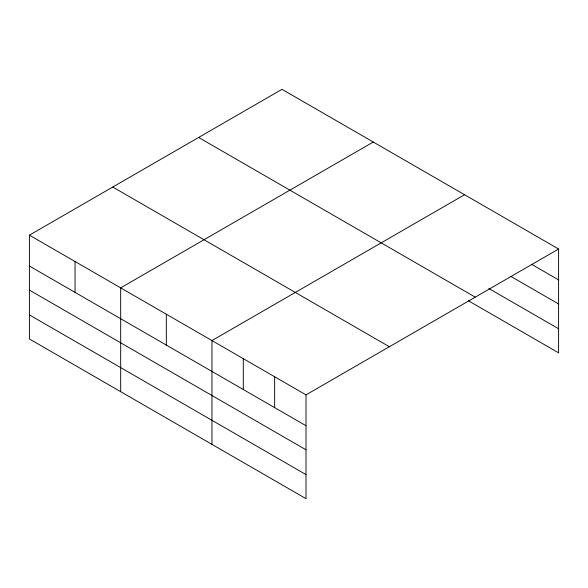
<?xml version="1.0" encoding="UTF-8"?>
<svg xmlns="http://www.w3.org/2000/svg" width="588" height="588" viewBox="0 0 588 588"><rect width="100%" height="100%" fill="white"/><g stroke="black" fill="none" stroke-linecap="round" stroke-linejoin="round"><path stroke-width="0.88" d="M468.474 300.799L558.6 352.837L558.6 249.025L281.997 89.332L29.4 235.163L29.4 338.975L306.003 498.668L306.003 394.864L29.4 235.163M373.277 142.031L120.68 287.863L120.68 391.674M464.557 194.731L211.959 340.562L211.959 444.374M306.003 394.864L558.6 249.025M531.956 264.512L558.6 279.895M510.796 276.367L558.6 303.967M488.849 288.495L558.6 328.765M198.641 137.46L475.244 297.153M112.756 187.043L389.359 346.736M29.4 266.033L306.003 425.727M29.4 290.104L306.003 449.798M29.4 314.903L306.003 474.597M274.655 376.761L274.655 407.631M243.307 358.665L243.307 389.528M166.323 314.212L166.323 345.082M75.043 261.513L75.043 292.383"/></g></svg>
